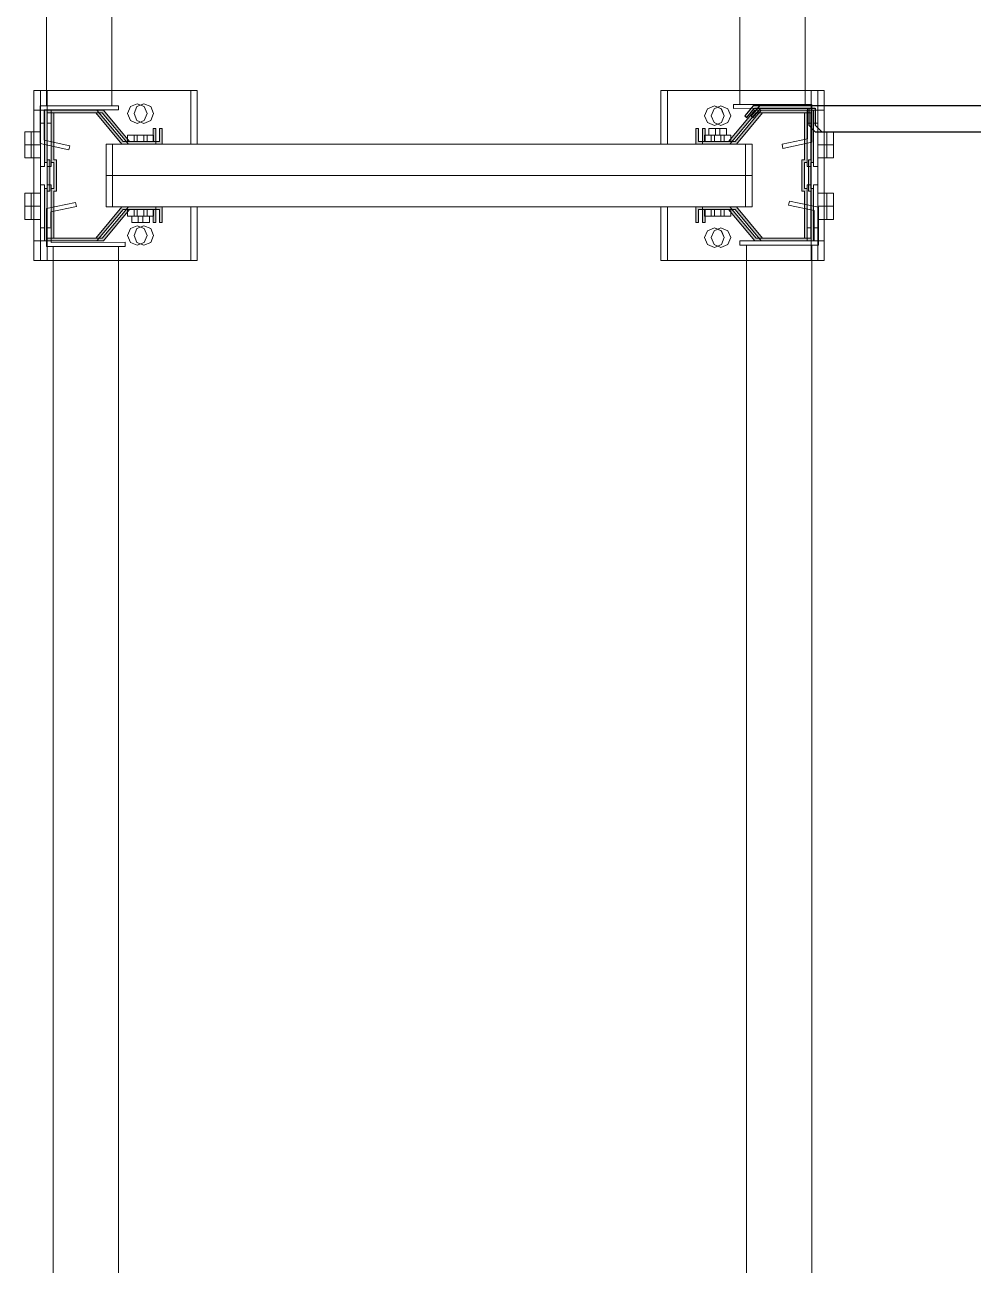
# Model space of a CAD drawing. Header units: metres. Extents: x 0 to 8715937, y -236336 to 216.
# Drawn here: x 131.287 to 132.013, y 84.363 to 85.312 of the extents above; entities that cross this region are included whole.
import ezdxf

# ---------------------------------------------------------------- set-up
doc = ezdxf.new("R2010")
doc.units = ezdxf.units.M
doc.header["$MEASUREMENT"] = 0
for name, color, linetype in [('0-BLOCK-EQUIPAMIENTO', 7, 'Continuous'), ('AAA BAST', 5, 'Continuous'), ('AAA CONECT', 3, 'Continuous'), ('AAA LARG', 1, 'Continuous'), ('MURO 20 - vista', 5, 'Continuous')]:
    doc.layers.add(name, color=color, linetype=linetype)

# ---------------------------------------------------------------- blocks, each defined once
blk = doc.blocks.new('bastidor 0.60')
at = {"layer": 'MURO 20 - vista', "lineweight": 5}
h = blk.add_hatch(color=256, dxfattribs=at)
h.dxf.hatch_style = 1
h.paths.add_polyline_path([(-0.5068, 0.089), (-0.5068, 0.101), (-0.5088, 0.101), (-0.5088, 0.091), (-0.5318, 0.091), (-0.5518, 0.115), (-0.5918, 0.115), (-0.5918, 0.075), (-0.5898, 0.075), (-0.5898, 0.055), (-0.5918, 0.055), (-0.5918, 0.015), (-0.5518, 0.015), (-0.5318, 0.039), (-0.5284, 0.039), (-0.5284, 0.03901), (-0.5209, 0.03901), (-0.5134, 0.03901), (-0.5088, 0.039), (-0.5088, 0.029), (-0.5068, 0.029), (-0.5068, 0.041), (-0.53274, 0.041), (-0.55274, 0.017), (-0.5898, 0.017), (-0.5898, 0.053), (-0.5878, 0.053), (-0.5878, 0.077), (-0.5898, 0.077), (-0.5898, 0.113), (-0.55274, 0.113), (-0.53274, 0.089)])
h = blk.add_hatch(color=256, dxfattribs=at)
h.dxf.hatch_style = 1
h.paths.add_polyline_path([(-0.0932, 0.041), (-0.0932, 0.029), (-0.0912, 0.029), (-0.0912, 0.039), (-0.0682, 0.039), (-0.0482, 0.015), (-0.0082, 0.015), (-0.0082, 0.055), (-0.0102, 0.055), (-0.0102, 0.075), (-0.0082, 0.075), (-0.0082, 0.115), (-0.0482, 0.115), (-0.0682, 0.091), (-0.0716, 0.091), (-0.0716, 0.09099), (-0.0791, 0.09099), (-0.0866, 0.09099), (-0.0912, 0.091), (-0.0912, 0.101), (-0.0932, 0.101), (-0.0932, 0.089), (-0.06726, 0.089), (-0.04726, 0.113), (-0.0102, 0.113), (-0.0102, 0.077), (-0.0122, 0.077), (-0.0122, 0.053), (-0.0102, 0.053), (-0.0102, 0.017), (-0.04726, 0.017), (-0.06726, 0.041)])
at = {"layer": 'AAA BAST', "lineweight": 5}
for p, q in [((-0.48, 0.13), (-0.6, 0.13)), ((-0.6, 0.13), (-0.6, 0)), ((-0.595, 0.115), (-0.595, 0.13)), ((-0.48, 0.089), (-0.48, 0.13)), ((0, 0.13), (-0.12, 0.13)), ((-0.12, 0.13), (-0.12, 0.089)), ((-0.005, 0.13), (-0.005, 0.115)), ((0, 0), (0, 0.13)), ((-0.6, 0.115), (-0.595, 0.115)), ((-0.595, 0.105), (-0.595, 0.115)), ((-0.5518, 0.115), (-0.5918, 0.115)), ((-0.5918, 0.115), (-0.5918, 0.075)), ((-0.5318, 0.091), (-0.5518, 0.115)), ((-0.5262, 0.11778), (-0.5284, 0.11248)), ((-0.5209, 0.11998), (-0.5262, 0.11778)), ((-0.51559, 0.11778), (-0.5209, 0.11998)), ((-0.5134, 0.11248), (-0.51559, 0.11778)), ((-0.0844, 0.11613), (-0.0866, 0.11083)), ((-0.0791, 0.11833), (-0.0844, 0.11613)), ((-0.07381, 0.11614), (-0.0791, 0.11833)), ((-0.0716, 0.11083), (-0.07381, 0.11614)), ((-0.0482, 0.115), (-0.0682, 0.091)), ((-0.0082, 0.115), (-0.0482, 0.115)), ((-0.0082, 0.075), (-0.0082, 0.115)), ((0, 0.115), (-0.005, 0.115)), ((-0.005, 0.115), (-0.005, 0.105)), ((-0.595, 0.072), (-0.595, 0.105)), ((-0.5918, 0.105), (-0.595, 0.105)), ((-0.5898, 0.077), (-0.5898, 0.113)), ((-0.5898, 0.113), (-0.55274, 0.113)), ((-0.55274, 0.113), (-0.53274, 0.089)), ((-0.5284, 0.11248), (-0.52619, 0.10717)), ((-0.52619, 0.10717), (-0.5209, 0.10498)), ((-0.5209, 0.10498), (-0.5156, 0.10717)), ((-0.5156, 0.10717), (-0.5134, 0.11248)), ((-0.0866, 0.11083), (-0.08441, 0.10553)), ((-0.08441, 0.10553), (-0.0791, 0.10333)), ((-0.0791, 0.10333), (-0.0738, 0.10552)), ((-0.0738, 0.10552), (-0.0716, 0.11083)), ((-0.06726, 0.089), (-0.04726, 0.113)), ((-0.04726, 0.113), (-0.0102, 0.113)), ((-0.0102, 0.113), (-0.0102, 0.077)), ((-0.0082, 0.105), (-0.005, 0.105)), ((-0.005, 0.105), (-0.005, 0.072)), ((-0.6, 0.0985), (-0.607, 0.0985)), ((-0.607, 0.0985), (-0.607, 0.0785)), ((-0.6, 0.0885), (-0.6, 0.0985)), ((-0.6, 0.0785), (-0.6, 0.0985)), ((-0.5284, 0.091), (-0.5284, 0.096)), ((-0.5284, 0.096), (-0.5134, 0.096)), ((-0.5284, 0.091), (-0.5284, 0.096)), ((-0.5284, 0.096), (-0.5209, 0.096)), ((-0.5209, 0.096), (-0.5209, 0.091)), ((-0.5134, 0.096), (-0.5134, 0.091)), ((-0.5068, 0.101), (-0.5088, 0.101)), ((-0.5088, 0.101), (-0.5088, 0.091)), ((-0.5068, 0.089), (-0.5068, 0.101)), ((-0.0912, 0.101), (-0.0932, 0.101)), ((-0.0932, 0.101), (-0.0932, 0.089)), ((-0.0912, 0.091), (-0.0912, 0.101)), ((-0.0866, 0.09099), (-0.0866, 0.09599)), ((-0.0866, 0.09599), (-0.0716, 0.09599)), ((-0.08335, 0.09599), (-0.08335, 0.10099)), ((-0.08335, 0.10099), (-0.07485, 0.10099)), ((-0.0791, 0.09599), (-0.08335, 0.09599)), ((-0.0791, 0.09099), (-0.0791, 0.09599)), ((-0.07485, 0.09599), (-0.0791, 0.09599)), ((-0.07485, 0.10099), (-0.07485, 0.09599)), ((-0.0716, 0.09599), (-0.0716, 0.09099)), ((0.007, 0.0985), (0, 0.0985)), ((0, 0.0985), (0, 0.0885)), ((0.007, 0.0785), (0.007, 0.0985)), ((-0.607, 0.0885), (-0.6, 0.0885)), ((-0.54477, 0.041), (-0.54477, 0.089)), ((-0.54477, 0.089), (-0.48, 0.089)), ((-0.53274, 0.089), (-0.5068, 0.089)), ((-0.5088, 0.091), (-0.5318, 0.091)), ((-0.5134, 0.091), (-0.5284, 0.091)), ((-0.48, 0.089), (-0.12, 0.089)), ((-0.12, 0.089), (-0.05523, 0.089)), ((-0.0932, 0.089), (-0.06726, 0.089)), ((-0.0682, 0.091), (-0.0912, 0.091)), ((-0.0716, 0.09099), (-0.0866, 0.09099)), ((-0.0716, 0.09099), (-0.0791, 0.09099)), ((-0.05523, 0.089), (-0.05523, 0.041)), ((0.007, 0.0885), (0, 0.0885)), ((0, 0.0885), (0, 0.0785)), ((-0.607, 0.0785), (-0.6, 0.0785)), ((-0.5878, 0.077), (-0.5898, 0.077)), ((-0.5878, 0.053), (-0.5878, 0.077)), ((-0.0102, 0.077), (-0.0122, 0.077)), ((-0.0122, 0.077), (-0.0122, 0.053)), ((0, 0.0785), (0.007, 0.0785)), ((-0.595, 0.058), (-0.595, 0.072)), ((-0.5918, 0.072), (-0.595, 0.072)), ((-0.5918, 0.075), (-0.5898, 0.075)), ((-0.5918, 0.075), (-0.5918, 0.072)), ((-0.5898, 0.075), (-0.5898, 0.055)), ((-0.0102, 0.055), (-0.0102, 0.075)), ((-0.0102, 0.075), (-0.0082, 0.075)), ((-0.0082, 0.075), (-0.0082, 0.072)), ((-0.0082, 0.072), (-0.005, 0.072)), ((-0.005, 0.072), (-0.005, 0.058)), ((-0.595, 0.025), (-0.595, 0.058)), ((-0.5918, 0.058), (-0.595, 0.058)), ((-0.5918, 0.055), (-0.5918, 0.058)), ((-0.05523, 0.065), (-0.54477, 0.065)), ((-0.0082, 0.055), (-0.0082, 0.058)), ((-0.0082, 0.058), (-0.005, 0.058)), ((-0.005, 0.058), (-0.005, 0.025)), ((-0.6, 0.0515), (-0.607, 0.0515)), ((-0.607, 0.0515), (-0.607, 0.0315)), ((-0.6, 0.0415), (-0.6, 0.0515)), ((-0.5898, 0.055), (-0.5918, 0.055)), ((-0.5918, 0.055), (-0.5918, 0.015)), ((-0.5898, 0.017), (-0.5898, 0.053)), ((-0.5898, 0.053), (-0.5878, 0.053)), ((-0.0122, 0.053), (-0.0102, 0.053)), ((-0.0082, 0.055), (-0.0102, 0.055)), ((-0.0102, 0.053), (-0.0102, 0.017)), ((-0.0082, 0.015), (-0.0082, 0.055)), ((0.007, 0.0515), (0, 0.0515)), ((0, 0.0515), (0, 0.0315)), ((0.007, 0.0315), (0.007, 0.0515)), ((-0.607, 0.0415), (-0.6, 0.0415)), ((-0.6, 0.0315), (-0.6, 0.0415)), ((-0.53274, 0.041), (-0.55274, 0.017)), ((-0.5518, 0.015), (-0.5318, 0.039)), ((-0.48, 0.041), (-0.54477, 0.041)), ((-0.5068, 0.041), (-0.53274, 0.041)), ((-0.5318, 0.039), (-0.5088, 0.039)), ((-0.5284, 0.03901), (-0.5134, 0.03901)), ((-0.5284, 0.03401), (-0.5284, 0.03901)), ((-0.5284, 0.03901), (-0.5209, 0.03901)), ((-0.5209, 0.03901), (-0.5209, 0.03401)), ((-0.5134, 0.03901), (-0.5134, 0.03401)), ((-0.5088, 0.039), (-0.5088, 0.029)), ((-0.5068, 0.029), (-0.5068, 0.041)), ((-0.48, 0), (-0.48, 0.041)), ((-0.48, 0.041), (-0.12, 0.041)), ((-0.12, 0.041), (-0.12, 0)), ((-0.05523, 0.041), (-0.12, 0.041)), ((-0.06726, 0.041), (-0.0932, 0.041)), ((-0.0932, 0.041), (-0.0932, 0.029)), ((-0.0912, 0.039), (-0.0682, 0.039)), ((-0.0912, 0.029), (-0.0912, 0.039)), ((-0.0866, 0.034), (-0.0866, 0.039)), ((-0.0866, 0.039), (-0.0716, 0.039)), ((-0.0791, 0.034), (-0.0791, 0.039)), ((-0.0716, 0.039), (-0.0716, 0.034)), ((-0.0716, 0.039), (-0.0716, 0.034)), ((-0.0682, 0.039), (-0.0482, 0.015)), ((-0.04726, 0.017), (-0.06726, 0.041)), ((0.007, 0.0415), (0, 0.0415)), ((0, 0.0415), (0, 0.0315)), ((-0.607, 0.0315), (-0.6, 0.0315)), ((-0.5134, 0.03401), (-0.5284, 0.03401)), ((-0.52515, 0.02901), (-0.52515, 0.03401)), ((-0.52515, 0.03401), (-0.5209, 0.03401)), ((-0.51665, 0.02901), (-0.52515, 0.02901)), ((-0.5209, 0.03401), (-0.51665, 0.03401)), ((-0.51665, 0.03401), (-0.51665, 0.02901)), ((-0.5088, 0.029), (-0.5068, 0.029)), ((-0.0932, 0.029), (-0.0912, 0.029)), ((-0.0716, 0.034), (-0.0866, 0.034)), ((-0.0716, 0.034), (-0.0791, 0.034)), ((0, 0.0315), (0.007, 0.0315)), ((-0.595, 0.015), (-0.595, 0.025)), ((-0.5918, 0.025), (-0.595, 0.025)), ((-0.5262, 0.02448), (-0.5284, 0.01917)), ((-0.5284, 0.01917), (-0.52619, 0.01386)), ((-0.5209, 0.02667), (-0.5262, 0.02448)), ((-0.51559, 0.02447), (-0.5209, 0.02667)), ((-0.5156, 0.01387), (-0.5134, 0.01917)), ((-0.5134, 0.01917), (-0.51559, 0.02447)), ((-0.0844, 0.02283), (-0.0866, 0.01752)), ((-0.0791, 0.02502), (-0.0844, 0.02283)), ((-0.07381, 0.02283), (-0.0791, 0.02502)), ((-0.0716, 0.01752), (-0.07381, 0.02283)), ((-0.0082, 0.025), (-0.005, 0.025)), ((-0.005, 0.025), (-0.005, 0.015)), ((-0.6, 0.015), (-0.595, 0.015)), ((-0.595, 0), (-0.595, 0.015)), ((-0.5918, 0.015), (-0.5518, 0.015)), ((-0.55274, 0.017), (-0.5898, 0.017)), ((-0.52619, 0.01386), (-0.5209, 0.01167)), ((-0.5209, 0.01167), (-0.5156, 0.01387)), ((-0.0866, 0.01752), (-0.08441, 0.01222)), ((-0.08441, 0.01222), (-0.0791, 0.01002)), ((-0.0791, 0.01002), (-0.0738, 0.01222)), ((-0.0738, 0.01222), (-0.0716, 0.01752)), ((-0.0482, 0.015), (-0.0082, 0.015)), ((-0.0102, 0.017), (-0.04726, 0.017)), ((0, 0.015), (-0.005, 0.015)), ((-0.005, 0.015), (-0.005, 0)), ((-0.6, 0), (-0.48, 0)), ((-0.12, 0), (0, 0))]:
    blk.add_line(p, q, dxfattribs=at)
blk = doc.blocks.new('conector de 0.25')
at = {"layer": 'AAA CONECT'}
for p, q in [((-0.2834, 0.018), (-0.2884, 0.013)), ((-0.2884, 0.013), (-0.2884, 0)), ((-0.0466, 0.018), (-0.2834, 0.018)), ((-0.0416, 0.013), (-0.0466, 0.018)), ((-0.0416, 0), (-0.0416, 0.013)), ((-0.3358, 0.00696), (-0.33734, 0.00568)), ((-0.33734, 0.00568), (-0.33094, -0.002)), ((-0.33, 0), (-0.3358, 0.00696)), ((-0.2884, 0), (-0.33, 0)), ((0, 0), (-0.0416, 0)), ((0.0058, 0.00696), (0, 0)), ((0.00094, -0.002), (0.00734, 0.00568)), ((0.00734, 0.00568), (0.0058, 0.00696)), ((-0.33094, -0.002), (0.00094, -0.002))]:
    blk.add_line(p, q, dxfattribs=at)
blk = doc.blocks.new('larguero 2.3')
at = {"layer": 'AAA LARG', "lineweight": 5}
for p, q in [((-0.01956, 0.02736), (-0.0189, 0.03049)), ((-0.0189, 0.03049), (0.0032, 0.02579)), ((0, 0.0232), (-0.01956, 0.02736)), ((0, 0), (0, 0.0232)), ((0.0032, 0.02579), (0.0032, -0.0032)), ((-0.0568, -0.0032), (-0.0568, 0)), ((-0.0568, 0), (0, 0)), ((-0.0518, -0.0032), (-0.0568, -0.0032)), ((-0.0018, -0.0032), (-0.0518, -0.0032)), ((-0.0518, -0.0032), (-0.0518, -2.2932)), ((-0.0018, -2.2932), (-0.0018, -0.0032)), ((0.0032, -0.0032), (-0.0018, -0.0032)), ((-0.0518, -2.2932), (-0.0568, -2.2932)), ((-0.0568, -2.2932), (-0.0568, -2.2964)), ((-0.0568, -2.2964), (-0.0002, -2.2962)), ((0.0032, -2.2932), (-0.0518, -2.2932)), ((-0.0002, -2.2962), (0, -2.3196)), ((0.0032, -2.32219), (0.0032, -2.2932)), ((0, -2.3196), (-0.01956, -2.32376)), ((-0.01956, -2.32376), (-0.0189, -2.32689)), ((-0.0189, -2.32689), (0.0032, -2.32219))]:
    blk.add_line(p, q, dxfattribs=at)
blk = doc.blocks.new('DPM-EQUIPAMIENTO')
at = {"layer": 'AAA BAST', "rotation": 180}
for p in [(43.57412, 85.26157), (43.57912, 85.26157)]:
    blk.add_blockref('bastidor 0.60', p, dxfattribs=at)
at = {"layer": 'AAA CONECT', "rotation": 180}
for name, p in [('larguero 2.3', (43.58205, 85.24683)), ('conector de 0.25', (44.12559, 85.24807)), ('conector de 0.25', (44.13059, 85.24807)), ('larguero 2.3', (43.58705, 82.84913))]:
    blk.add_blockref(name, p, dxfattribs=at)
at = {"layer": 'AAA CONECT'}
for p in [(44.16637, 87.54427), (44.17137, 85.14657)]:
    blk.add_blockref('larguero 2.3', p, dxfattribs=at)

msp = doc.modelspace()

# ---------------------------------------------------------------- hatches: boundary and pattern name
at = {"layer": 'MURO 20 - vista', "lineweight": 5}
h = msp.add_hatch(color=256, dxfattribs=at)
h.dxf.hatch_style = 1
h.paths.add_polyline_path([(131.38732, 85.22057), (131.38732, 85.23257), (131.38532, 85.23257), (131.38532, 85.22257), (131.36232, 85.22257), (131.34232, 85.24657), (131.30232, 85.24657), (131.30232, 85.20657), (131.30432, 85.20657), (131.30432, 85.18657), (131.30232, 85.18657), (131.30232, 85.14657), (131.34232, 85.14657), (131.36232, 85.17057), (131.36572, 85.17057), (131.36572, 85.17058), (131.37322, 85.17058), (131.38072, 85.17058), (131.38532, 85.17057), (131.38532, 85.16057), (131.38732, 85.16057), (131.38732, 85.17257), (131.36138, 85.17257), (131.34138, 85.14857), (131.30432, 85.14857), (131.30432, 85.18457), (131.30632, 85.18457), (131.30632, 85.20857), (131.30432, 85.20857), (131.30432, 85.24457), (131.34138, 85.24457), (131.36138, 85.22057)])
h = msp.add_hatch(color=256, dxfattribs=at)
h.dxf.hatch_style = 1
h.paths.add_polyline_path([(131.39232, 85.22057), (131.39232, 85.23257), (131.39032, 85.23257), (131.39032, 85.22257), (131.36732, 85.22257), (131.34732, 85.24657), (131.30732, 85.24657), (131.30732, 85.20657), (131.30932, 85.20657), (131.30932, 85.18657), (131.30732, 85.18657), (131.30732, 85.14657), (131.34732, 85.14657), (131.36732, 85.17057), (131.37072, 85.17057), (131.37072, 85.17058), (131.37822, 85.17058), (131.38572, 85.17058), (131.39032, 85.17057), (131.39032, 85.16057), (131.39232, 85.16057), (131.39232, 85.17257), (131.36638, 85.17257), (131.34638, 85.14857), (131.30932, 85.14857), (131.30932, 85.18457), (131.31132, 85.18457), (131.31132, 85.20857), (131.30932, 85.20857), (131.30932, 85.24457), (131.34638, 85.24457), (131.36638, 85.22057)])
h = msp.add_hatch(color=256, dxfattribs=at)
h.dxf.hatch_style = 1
h.paths.add_polyline_path([(131.80092, 85.17257), (131.80092, 85.16057), (131.80292, 85.16057), (131.80292, 85.17057), (131.82592, 85.17057), (131.84592, 85.14657), (131.88592, 85.14657), (131.88592, 85.18657), (131.88392, 85.18657), (131.88392, 85.20657), (131.88592, 85.20657), (131.88592, 85.24657), (131.84592, 85.24657), (131.82592, 85.22257), (131.82252, 85.22257), (131.82252, 85.22256), (131.81502, 85.22256), (131.80752, 85.22256), (131.80292, 85.22257), (131.80292, 85.23257), (131.80092, 85.23257), (131.80092, 85.22057), (131.82686, 85.22057), (131.84686, 85.24457), (131.88392, 85.24457), (131.88392, 85.20857), (131.88192, 85.20857), (131.88192, 85.18457), (131.88392, 85.18457), (131.88392, 85.14857), (131.84686, 85.14857), (131.82686, 85.17257)])
h = msp.add_hatch(color=256, dxfattribs=at)
h.dxf.hatch_style = 1
h.paths.add_polyline_path([(131.80592, 85.17257), (131.80592, 85.16057), (131.80792, 85.16057), (131.80792, 85.17057), (131.83092, 85.17057), (131.85092, 85.14657), (131.89092, 85.14657), (131.89092, 85.18657), (131.88892, 85.18657), (131.88892, 85.20657), (131.89092, 85.20657), (131.89092, 85.24657), (131.85092, 85.24657), (131.83092, 85.22257), (131.82752, 85.22257), (131.82752, 85.22256), (131.82002, 85.22256), (131.81252, 85.22256), (131.80792, 85.22257), (131.80792, 85.23257), (131.80592, 85.23257), (131.80592, 85.22057), (131.83186, 85.22057), (131.85186, 85.24457), (131.88892, 85.24457), (131.88892, 85.20857), (131.88692, 85.20857), (131.88692, 85.18457), (131.88892, 85.18457), (131.88892, 85.14857), (131.85186, 85.14857), (131.83186, 85.17257)])

# ---------------------------------------------------------------- linework, layer by layer
at = {"layer": 'AAA BAST', "lineweight": 5}
for p, q in [((131.41412, 85.26157), (131.29412, 85.26157)), ((131.29412, 85.26157), (131.29412, 85.13157)), ((131.29912, 85.24657), (131.29912, 85.26157)), ((131.41912, 85.26157), (131.29912, 85.26157)), ((131.29912, 85.26157), (131.29912, 85.13157)), ((131.30412, 85.24657), (131.30412, 85.26157)), ((131.41412, 85.22057), (131.41412, 85.26157)), ((131.41912, 85.22057), (131.41912, 85.26157)), ((131.89412, 85.26157), (131.77412, 85.26157)), ((131.77412, 85.26157), (131.77412, 85.22057)), ((131.89912, 85.26157), (131.77912, 85.26157)), ((131.77912, 85.26157), (131.77912, 85.22057)), ((131.88912, 85.26157), (131.88912, 85.24657)), ((131.89412, 85.13157), (131.89412, 85.26157)), ((131.89412, 85.26157), (131.89412, 85.24657)), ((131.89912, 85.13157), (131.89912, 85.26157)), ((131.37322, 85.25155), (131.36792, 85.24936)), ((131.37822, 85.25155), (131.37292, 85.24936)), ((131.37853, 85.24935), (131.37322, 85.25155)), ((131.38353, 85.24935), (131.37822, 85.25155)), ((131.81502, 85.2499), (131.80972, 85.24771)), ((131.82002, 85.2499), (131.81472, 85.24771)), ((131.82032, 85.24771), (131.81502, 85.2499)), ((131.82532, 85.24771), (131.82002, 85.2499)), ((131.29412, 85.24657), (131.29912, 85.24657)), ((131.29912, 85.23657), (131.29912, 85.24657)), ((131.29912, 85.24657), (131.30412, 85.24657)), ((131.34232, 85.24657), (131.30232, 85.24657)), ((131.30232, 85.24657), (131.30232, 85.20657)), ((131.30412, 85.23657), (131.30412, 85.24657)), ((131.30432, 85.20857), (131.30432, 85.24457)), ((131.30432, 85.24457), (131.34138, 85.24457)), ((131.34732, 85.24657), (131.30732, 85.24657)), ((131.30732, 85.24657), (131.30732, 85.20657)), ((131.30932, 85.20857), (131.30932, 85.24457)), ((131.30932, 85.24457), (131.34638, 85.24457)), ((131.34138, 85.24457), (131.36138, 85.22057)), ((131.36232, 85.22257), (131.34232, 85.24657)), ((131.34638, 85.24457), (131.36638, 85.22057)), ((131.36732, 85.22257), (131.34732, 85.24657)), ((131.36792, 85.24936), (131.36572, 85.24405)), ((131.36572, 85.24405), (131.36793, 85.23874)), ((131.37292, 85.24936), (131.37072, 85.24405)), ((131.37072, 85.24405), (131.37293, 85.23874)), ((131.37852, 85.23874), (131.38072, 85.24405)), ((131.38072, 85.24405), (131.37853, 85.24935)), ((131.38352, 85.23874), (131.38572, 85.24405)), ((131.38572, 85.24405), (131.38353, 85.24935)), ((131.80972, 85.24771), (131.80752, 85.2424)), ((131.80752, 85.2424), (131.80971, 85.2371)), ((131.81472, 85.24771), (131.81252, 85.2424)), ((131.81252, 85.2424), (131.81471, 85.2371)), ((131.82252, 85.2424), (131.82032, 85.24771)), ((131.82032, 85.23709), (131.82252, 85.2424)), ((131.82752, 85.2424), (131.82532, 85.24771)), ((131.82532, 85.23709), (131.82752, 85.2424)), ((131.84592, 85.24657), (131.82592, 85.22257)), ((131.82686, 85.22057), (131.84686, 85.24457)), ((131.85092, 85.24657), (131.83092, 85.22257)), ((131.83186, 85.22057), (131.85186, 85.24457)), ((131.88592, 85.24657), (131.84592, 85.24657)), ((131.84686, 85.24457), (131.88392, 85.24457)), ((131.89092, 85.24657), (131.85092, 85.24657)), ((131.85186, 85.24457), (131.88892, 85.24457)), ((131.88392, 85.24457), (131.88392, 85.20857)), ((131.88592, 85.20657), (131.88592, 85.24657)), ((131.88892, 85.24457), (131.88892, 85.20857)), ((131.89412, 85.24657), (131.88912, 85.24657)), ((131.88912, 85.24657), (131.88912, 85.23657)), ((131.89092, 85.20657), (131.89092, 85.24657)), ((131.89912, 85.24657), (131.89412, 85.24657)), ((131.89412, 85.24657), (131.89412, 85.23657)), ((131.29912, 85.20357), (131.29912, 85.23657)), ((131.30232, 85.23657), (131.29912, 85.23657)), ((131.30412, 85.20357), (131.30412, 85.23657)), ((131.30732, 85.23657), (131.30412, 85.23657)), ((131.36793, 85.23874), (131.37322, 85.23655)), ((131.37293, 85.23874), (131.37822, 85.23655)), ((131.37322, 85.23655), (131.37852, 85.23874)), ((131.37822, 85.23655), (131.38352, 85.23874)), ((131.38732, 85.23257), (131.38532, 85.23257)), ((131.38532, 85.23257), (131.38532, 85.22257)), ((131.38732, 85.22057), (131.38732, 85.23257)), ((131.39232, 85.23257), (131.39032, 85.23257)), ((131.39032, 85.23257), (131.39032, 85.22257)), ((131.39232, 85.22057), (131.39232, 85.23257)), ((131.80292, 85.23257), (131.80092, 85.23257)), ((131.80092, 85.23257), (131.80092, 85.22057)), ((131.80292, 85.22257), (131.80292, 85.23257)), ((131.80792, 85.23257), (131.80592, 85.23257)), ((131.80592, 85.23257), (131.80592, 85.22057)), ((131.80792, 85.22257), (131.80792, 85.23257)), ((131.80971, 85.2371), (131.81502, 85.2349)), ((131.81077, 85.22756), (131.81077, 85.23256)), ((131.81077, 85.23256), (131.81927, 85.23256)), ((131.81471, 85.2371), (131.82002, 85.2349)), ((131.81502, 85.2349), (131.82032, 85.23709)), ((131.81577, 85.22756), (131.81577, 85.23256)), ((131.81577, 85.23256), (131.82427, 85.23256)), ((131.81927, 85.23256), (131.81927, 85.22756)), ((131.82002, 85.2349), (131.82532, 85.23709)), ((131.82427, 85.23256), (131.82427, 85.22756)), ((131.88592, 85.23657), (131.88912, 85.23657)), ((131.88912, 85.23657), (131.88912, 85.20357)), ((131.89092, 85.23657), (131.89412, 85.23657)), ((131.89412, 85.23657), (131.89412, 85.20357)), ((131.29412, 85.23007), (131.28712, 85.23007)), ((131.28712, 85.23007), (131.28712, 85.21007)), ((131.29912, 85.23007), (131.29212, 85.23007)), ((131.29212, 85.23007), (131.29212, 85.21007)), ((131.29412, 85.22007), (131.29412, 85.23007)), ((131.29412, 85.21007), (131.29412, 85.23007)), ((131.29912, 85.22007), (131.29912, 85.23007)), ((131.29912, 85.21007), (131.29912, 85.23007)), ((131.38532, 85.22257), (131.36232, 85.22257)), ((131.36572, 85.22257), (131.36572, 85.22757)), ((131.36572, 85.22757), (131.38072, 85.22757)), ((131.36572, 85.22257), (131.36572, 85.22757)), ((131.36572, 85.22757), (131.37322, 85.22757)), ((131.38072, 85.22257), (131.36572, 85.22257)), ((131.39032, 85.22257), (131.36732, 85.22257)), ((131.37072, 85.22257), (131.37072, 85.22757)), ((131.37072, 85.22757), (131.38572, 85.22757)), ((131.37072, 85.22257), (131.37072, 85.22757)), ((131.37072, 85.22757), (131.37822, 85.22757)), ((131.38572, 85.22257), (131.37072, 85.22257)), ((131.37322, 85.22757), (131.37322, 85.22257)), ((131.37822, 85.22757), (131.37822, 85.22257)), ((131.38072, 85.22757), (131.38072, 85.22257)), ((131.38572, 85.22757), (131.38572, 85.22257)), ((131.82592, 85.22257), (131.80292, 85.22257)), ((131.80752, 85.22256), (131.80752, 85.22756)), ((131.80752, 85.22756), (131.82252, 85.22756)), ((131.82252, 85.22256), (131.80752, 85.22256)), ((131.83092, 85.22257), (131.80792, 85.22257)), ((131.81502, 85.22756), (131.81077, 85.22756)), ((131.81252, 85.22256), (131.81252, 85.22756)), ((131.81252, 85.22756), (131.82752, 85.22756)), ((131.82752, 85.22256), (131.81252, 85.22256)), ((131.81502, 85.22256), (131.81502, 85.22756)), ((131.81927, 85.22756), (131.81502, 85.22756)), ((131.82252, 85.22256), (131.81502, 85.22256)), ((131.82002, 85.22756), (131.81577, 85.22756)), ((131.82002, 85.22256), (131.82002, 85.22756)), ((131.82427, 85.22756), (131.82002, 85.22756)), ((131.82752, 85.22256), (131.82002, 85.22256)), ((131.82252, 85.22756), (131.82252, 85.22256)), ((131.82752, 85.22756), (131.82752, 85.22256)), ((131.90112, 85.23007), (131.89412, 85.23007)), ((131.89412, 85.23007), (131.89412, 85.22007)), ((131.90612, 85.23007), (131.89912, 85.23007)), ((131.89912, 85.23007), (131.89912, 85.22007)), ((131.90112, 85.21007), (131.90112, 85.23007)), ((131.90612, 85.21007), (131.90612, 85.23007)), ((131.28712, 85.22007), (131.29412, 85.22007)), ((131.29212, 85.22007), (131.29912, 85.22007)), ((131.34935, 85.17257), (131.34935, 85.22057)), ((131.34935, 85.22057), (131.41412, 85.22057)), ((131.35435, 85.17257), (131.35435, 85.22057)), ((131.35435, 85.22057), (131.41912, 85.22057)), ((131.36138, 85.22057), (131.38732, 85.22057)), ((131.36638, 85.22057), (131.39232, 85.22057)), ((131.77412, 85.22057), (131.41412, 85.22057)), ((131.77912, 85.22057), (131.41912, 85.22057)), ((131.77412, 85.22057), (131.83889, 85.22057)), ((131.77912, 85.22057), (131.84389, 85.22057)), ((131.80092, 85.22057), (131.82686, 85.22057)), ((131.80592, 85.22057), (131.83186, 85.22057)), ((131.83889, 85.22057), (131.83889, 85.17257)), ((131.84389, 85.22057), (131.84389, 85.17257)), ((131.90112, 85.22007), (131.89412, 85.22007)), ((131.89412, 85.22007), (131.89412, 85.21007)), ((131.90612, 85.22007), (131.89912, 85.22007)), ((131.89912, 85.22007), (131.89912, 85.21007)), ((131.28712, 85.21007), (131.29412, 85.21007)), ((131.29212, 85.21007), (131.29912, 85.21007)), ((131.29912, 85.18957), (131.29912, 85.20357)), ((131.30232, 85.20357), (131.29912, 85.20357)), ((131.30232, 85.20657), (131.30432, 85.20657)), ((131.30232, 85.20657), (131.30232, 85.20357)), ((131.30412, 85.18957), (131.30412, 85.20357)), ((131.30732, 85.20357), (131.30412, 85.20357)), ((131.30632, 85.20857), (131.30432, 85.20857)), ((131.30432, 85.20657), (131.30432, 85.18657)), ((131.30632, 85.18457), (131.30632, 85.20857)), ((131.30732, 85.20657), (131.30932, 85.20657)), ((131.30732, 85.20657), (131.30732, 85.20357)), ((131.31132, 85.20857), (131.30932, 85.20857)), ((131.30932, 85.20657), (131.30932, 85.18657)), ((131.31132, 85.18457), (131.31132, 85.20857)), ((131.88392, 85.20857), (131.88192, 85.20857)), ((131.88192, 85.20857), (131.88192, 85.18457)), ((131.88392, 85.18657), (131.88392, 85.20657)), ((131.88392, 85.20657), (131.88592, 85.20657)), ((131.88592, 85.20657), (131.88592, 85.20357)), ((131.88592, 85.20357), (131.88912, 85.20357)), ((131.88892, 85.20857), (131.88692, 85.20857)), ((131.88692, 85.20857), (131.88692, 85.18457)), ((131.88892, 85.18657), (131.88892, 85.20657)), ((131.88892, 85.20657), (131.89092, 85.20657)), ((131.88912, 85.20357), (131.88912, 85.18957)), ((131.89092, 85.20657), (131.89092, 85.20357)), ((131.89092, 85.20357), (131.89412, 85.20357)), ((131.89412, 85.21007), (131.90112, 85.21007)), ((131.89412, 85.20357), (131.89412, 85.18957)), ((131.89912, 85.21007), (131.90612, 85.21007)), ((131.34935, 85.19657), (131.83889, 85.19657)), ((131.35435, 85.19657), (131.84389, 85.19657)), ((131.29912, 85.15657), (131.29912, 85.18957)), ((131.30232, 85.18957), (131.29912, 85.18957)), ((131.30232, 85.18657), (131.30232, 85.18957)), ((131.30432, 85.18657), (131.30232, 85.18657)), ((131.30232, 85.18657), (131.30232, 85.14657)), ((131.30412, 85.15657), (131.30412, 85.18957)), ((131.30732, 85.18957), (131.30412, 85.18957)), ((131.30432, 85.14857), (131.30432, 85.18457)), ((131.30432, 85.18457), (131.30632, 85.18457)), ((131.30732, 85.18657), (131.30732, 85.18957)), ((131.30932, 85.18657), (131.30732, 85.18657)), ((131.30732, 85.18657), (131.30732, 85.14657)), ((131.30932, 85.14857), (131.30932, 85.18457)), ((131.30932, 85.18457), (131.31132, 85.18457)), ((131.88192, 85.18457), (131.88392, 85.18457)), ((131.88592, 85.18657), (131.88392, 85.18657)), ((131.88392, 85.18457), (131.88392, 85.14857)), ((131.88592, 85.18657), (131.88592, 85.18957)), ((131.88592, 85.18957), (131.88912, 85.18957)), ((131.88592, 85.14657), (131.88592, 85.18657)), ((131.88692, 85.18457), (131.88892, 85.18457)), ((131.89092, 85.18657), (131.88892, 85.18657)), ((131.88892, 85.18457), (131.88892, 85.14857)), ((131.88912, 85.18957), (131.88912, 85.15657)), ((131.89092, 85.18657), (131.89092, 85.18957)), ((131.89092, 85.18957), (131.89412, 85.18957)), ((131.89092, 85.14657), (131.89092, 85.18657)), ((131.89412, 85.18957), (131.89412, 85.15657)), ((131.29412, 85.18307), (131.28712, 85.18307)), ((131.28712, 85.18307), (131.28712, 85.16307)), ((131.29912, 85.18307), (131.29212, 85.18307)), ((131.29212, 85.18307), (131.29212, 85.16307)), ((131.29412, 85.17307), (131.29412, 85.18307)), ((131.29912, 85.17307), (131.29912, 85.18307)), ((131.90112, 85.18307), (131.89412, 85.18307)), ((131.89412, 85.18307), (131.89412, 85.16307)), ((131.90612, 85.18307), (131.89912, 85.18307)), ((131.89912, 85.18307), (131.89912, 85.16307)), ((131.90112, 85.16307), (131.90112, 85.18307)), ((131.90612, 85.16307), (131.90612, 85.18307)), ((131.28712, 85.17307), (131.29412, 85.17307)), ((131.29212, 85.17307), (131.29912, 85.17307)), ((131.29412, 85.16307), (131.29412, 85.17307)), ((131.29912, 85.16307), (131.29912, 85.17307)), ((131.36138, 85.17257), (131.34138, 85.14857)), ((131.34232, 85.14657), (131.36232, 85.17057)), ((131.36638, 85.17257), (131.34638, 85.14857)), ((131.34732, 85.14657), (131.36732, 85.17057)), ((131.41412, 85.17257), (131.34935, 85.17257)), ((131.41912, 85.17257), (131.35435, 85.17257)), ((131.38732, 85.17257), (131.36138, 85.17257)), ((131.36232, 85.17057), (131.38532, 85.17057)), ((131.36572, 85.17058), (131.38072, 85.17058)), ((131.36572, 85.16558), (131.36572, 85.17058)), ((131.36572, 85.17058), (131.37322, 85.17058)), ((131.38072, 85.16558), (131.36572, 85.16558)), ((131.39232, 85.17257), (131.36638, 85.17257)), ((131.36732, 85.17057), (131.39032, 85.17057)), ((131.36897, 85.16058), (131.36897, 85.16558)), ((131.36897, 85.16558), (131.37322, 85.16558)), ((131.37072, 85.17058), (131.38572, 85.17058)), ((131.37072, 85.16558), (131.37072, 85.17058)), ((131.37072, 85.17058), (131.37822, 85.17058)), ((131.38572, 85.16558), (131.37072, 85.16558)), ((131.37322, 85.17058), (131.37322, 85.16558)), ((131.37322, 85.16558), (131.37747, 85.16558)), ((131.37397, 85.16058), (131.37397, 85.16558)), ((131.37397, 85.16558), (131.37822, 85.16558)), ((131.37747, 85.16558), (131.37747, 85.16058)), ((131.37822, 85.17058), (131.37822, 85.16558)), ((131.37822, 85.16558), (131.38247, 85.16558)), ((131.38072, 85.17058), (131.38072, 85.16558)), ((131.38247, 85.16558), (131.38247, 85.16058)), ((131.38532, 85.17057), (131.38532, 85.16057)), ((131.38572, 85.17058), (131.38572, 85.16558)), ((131.38732, 85.16057), (131.38732, 85.17257)), ((131.39032, 85.17057), (131.39032, 85.16057)), ((131.39232, 85.16057), (131.39232, 85.17257)), ((131.41412, 85.13157), (131.41412, 85.17257)), ((131.77412, 85.17257), (131.41412, 85.17257)), ((131.41912, 85.13157), (131.41912, 85.17257)), ((131.77912, 85.17257), (131.41912, 85.17257)), ((131.77412, 85.17257), (131.77412, 85.13157)), ((131.83889, 85.17257), (131.77412, 85.17257)), ((131.77912, 85.17257), (131.77912, 85.13157)), ((131.84389, 85.17257), (131.77912, 85.17257)), ((131.82686, 85.17257), (131.80092, 85.17257)), ((131.80092, 85.17257), (131.80092, 85.16057)), ((131.80292, 85.17057), (131.82592, 85.17057)), ((131.80292, 85.16057), (131.80292, 85.17057)), ((131.83186, 85.17257), (131.80592, 85.17257)), ((131.80592, 85.17257), (131.80592, 85.16057)), ((131.80752, 85.16557), (131.80752, 85.17057)), ((131.80752, 85.17057), (131.82252, 85.17057)), ((131.82252, 85.16557), (131.80752, 85.16557)), ((131.80792, 85.17057), (131.83092, 85.17057)), ((131.80792, 85.16057), (131.80792, 85.17057)), ((131.81252, 85.16557), (131.81252, 85.17057)), ((131.81252, 85.17057), (131.82752, 85.17057)), ((131.82752, 85.16557), (131.81252, 85.16557)), ((131.81502, 85.16557), (131.81502, 85.17057)), ((131.82252, 85.16557), (131.81502, 85.16557)), ((131.82002, 85.16557), (131.82002, 85.17057)), ((131.82752, 85.16557), (131.82002, 85.16557)), ((131.82252, 85.17057), (131.82252, 85.16557)), ((131.82252, 85.17057), (131.82252, 85.16557)), ((131.82592, 85.17057), (131.84592, 85.14657)), ((131.84686, 85.14857), (131.82686, 85.17257)), ((131.82752, 85.17057), (131.82752, 85.16557)), ((131.82752, 85.17057), (131.82752, 85.16557)), ((131.83092, 85.17057), (131.85092, 85.14657)), ((131.85186, 85.14857), (131.83186, 85.17257)), ((131.90112, 85.17307), (131.89412, 85.17307)), ((131.89412, 85.17307), (131.89412, 85.16307)), ((131.90612, 85.17307), (131.89912, 85.17307)), ((131.89912, 85.17307), (131.89912, 85.16307)), ((131.28712, 85.16307), (131.29412, 85.16307)), ((131.29212, 85.16307), (131.29912, 85.16307)), ((131.29912, 85.14657), (131.29912, 85.15657)), ((131.30232, 85.15657), (131.29912, 85.15657)), ((131.30412, 85.14657), (131.30412, 85.15657)), ((131.30732, 85.15657), (131.30412, 85.15657)), ((131.36792, 85.15605), (131.36572, 85.15074)), ((131.37322, 85.15824), (131.36792, 85.15605)), ((131.37747, 85.16058), (131.36897, 85.16058)), ((131.37292, 85.15605), (131.37072, 85.15074)), ((131.37822, 85.15824), (131.37292, 85.15605)), ((131.37853, 85.15604), (131.37322, 85.15824)), ((131.38247, 85.16058), (131.37397, 85.16058)), ((131.38353, 85.15604), (131.37822, 85.15824)), ((131.38072, 85.15074), (131.37853, 85.15604)), ((131.38572, 85.15074), (131.38353, 85.15604)), ((131.38532, 85.16057), (131.38732, 85.16057)), ((131.39032, 85.16057), (131.39232, 85.16057)), ((131.80092, 85.16057), (131.80292, 85.16057)), ((131.80592, 85.16057), (131.80792, 85.16057)), ((131.81502, 85.15659), (131.80972, 85.1544)), ((131.82002, 85.15659), (131.81472, 85.1544)), ((131.82032, 85.1544), (131.81502, 85.15659)), ((131.82532, 85.1544), (131.82002, 85.15659)), ((131.88592, 85.15657), (131.88912, 85.15657)), ((131.88912, 85.15657), (131.88912, 85.14657)), ((131.89092, 85.15657), (131.89412, 85.15657)), ((131.89412, 85.16307), (131.90112, 85.16307)), ((131.89412, 85.15657), (131.89412, 85.14657)), ((131.89912, 85.16307), (131.90612, 85.16307)), ((131.29412, 85.14657), (131.29912, 85.14657)), ((131.29912, 85.13157), (131.29912, 85.14657)), ((131.29912, 85.14657), (131.30412, 85.14657)), ((131.30232, 85.14657), (131.34232, 85.14657)), ((131.30412, 85.13157), (131.30412, 85.14657)), ((131.34138, 85.14857), (131.30432, 85.14857)), ((131.30732, 85.14657), (131.34732, 85.14657)), ((131.34638, 85.14857), (131.30932, 85.14857)), ((131.36572, 85.15074), (131.36793, 85.14543)), ((131.36793, 85.14543), (131.37322, 85.14324)), ((131.37072, 85.15074), (131.37293, 85.14543)), ((131.37293, 85.14543), (131.37822, 85.14324)), ((131.37322, 85.14324), (131.37852, 85.14544)), ((131.37822, 85.14324), (131.38352, 85.14544)), ((131.37852, 85.14544), (131.38072, 85.15074)), ((131.38352, 85.14544), (131.38572, 85.15074)), ((131.80972, 85.1544), (131.80752, 85.14909)), ((131.80752, 85.14909), (131.80971, 85.1438)), ((131.81472, 85.1544), (131.81252, 85.14909)), ((131.81252, 85.14909), (131.81471, 85.1438)), ((131.82252, 85.14909), (131.82032, 85.1544)), ((131.82032, 85.14379), (131.82252, 85.14909)), ((131.82752, 85.14909), (131.82532, 85.1544)), ((131.82532, 85.14379), (131.82752, 85.14909)), ((131.84592, 85.14657), (131.88592, 85.14657)), ((131.88392, 85.14857), (131.84686, 85.14857)), ((131.85092, 85.14657), (131.89092, 85.14657)), ((131.88892, 85.14857), (131.85186, 85.14857)), ((131.89412, 85.14657), (131.88912, 85.14657)), ((131.88912, 85.14657), (131.88912, 85.13157)), ((131.89912, 85.14657), (131.89412, 85.14657)), ((131.89412, 85.14657), (131.89412, 85.13157)), ((131.80971, 85.1438), (131.81502, 85.14159)), ((131.81471, 85.1438), (131.82002, 85.14159)), ((131.81502, 85.14159), (131.82032, 85.14379)), ((131.82002, 85.14159), (131.82532, 85.14379)), ((131.29412, 85.13157), (131.41412, 85.13157)), ((131.29912, 85.13157), (131.41912, 85.13157)), ((131.77412, 85.13157), (131.89412, 85.13157)), ((131.77912, 85.13157), (131.89912, 85.13157))]:
    msp.add_line(p, q, dxfattribs=at)
at = {"layer": 'AAA CONECT'}
for p, q in [((131.84465, 85.25007), (131.83825, 85.24238)), ((131.84965, 85.25007), (131.84325, 85.24238)), ((132.17652, 85.25007), (131.84465, 85.25007)), ((132.18152, 85.25007), (131.84965, 85.25007)), ((131.83825, 85.24238), (131.83978, 85.2411)), ((131.83978, 85.2411), (131.84559, 85.24807)), ((131.84325, 85.24238), (131.84478, 85.2411)), ((131.84478, 85.2411), (131.85059, 85.24807)), ((131.84559, 85.24807), (131.88719, 85.24807)), ((131.85059, 85.24807), (131.89219, 85.24807)), ((131.88719, 85.24807), (131.88719, 85.23507)), ((131.89219, 85.24807), (131.89219, 85.23507)), ((131.88719, 85.23507), (131.89219, 85.23007)), ((131.89219, 85.23507), (131.89719, 85.23007)), ((131.89219, 85.23007), (132.12899, 85.23007)), ((131.89719, 85.23007), (132.13399, 85.23007))]:
    msp.add_line(p, q, dxfattribs=at)
at = {"layer": 'AAA LARG', "lineweight": 5}
for p, q in [((131.30385, 87.54003), (131.30385, 85.25003)), ((131.35385, 85.25003), (131.35385, 87.54003)), ((131.83457, 87.54107), (131.83457, 85.25107)), ((131.88457, 85.25107), (131.88457, 87.54107)), ((131.29885, 85.22104), (131.29885, 85.25003)), ((131.29885, 85.25003), (131.30385, 85.25003)), ((131.30385, 85.25003), (131.35385, 85.25003)), ((131.35385, 85.25003), (131.35885, 85.25003)), ((131.35885, 85.25003), (131.35885, 85.24683)), ((131.83457, 85.25107), (131.82957, 85.25107)), ((131.82957, 85.25107), (131.82957, 85.24787)), ((131.88957, 85.25107), (131.83457, 85.25107)), ((131.88957, 85.22208), (131.88957, 85.25107)), ((131.35885, 85.24683), (131.30205, 85.24683)), ((131.30205, 85.24683), (131.30205, 85.22363)), ((131.82957, 85.24787), (131.88617, 85.24807)), ((131.88617, 85.24807), (131.88637, 85.22467)), ((131.30205, 85.22363), (131.32161, 85.21947)), ((131.88637, 85.22467), (131.8668, 85.22051)), ((131.86747, 85.21738), (131.88957, 85.22208)), ((131.32095, 85.21634), (131.29885, 85.22104)), ((131.32161, 85.21947), (131.32095, 85.21634)), ((131.8668, 85.22051), (131.86747, 85.21738)), ((131.32595, 85.17602), (131.30385, 85.17133)), ((131.32661, 85.17289), (131.32595, 85.17602)), ((131.8718, 85.17393), (131.87247, 85.17706)), ((131.89137, 85.16977), (131.8718, 85.17393)), ((131.87247, 85.17706), (131.89457, 85.17236)), ((131.30385, 85.17133), (131.30385, 85.14233)), ((131.30705, 85.16873), (131.32661, 85.17289)), ((131.30725, 85.14533), (131.30705, 85.16873)), ((131.89137, 85.14657), (131.89137, 85.16977)), ((131.89457, 85.17236), (131.89457, 85.14337)), ((131.36385, 85.14553), (131.30725, 85.14533)), ((131.36385, 85.14233), (131.36385, 85.14553)), ((131.83457, 85.14337), (131.83457, 85.14657)), ((131.83457, 85.14657), (131.89137, 85.14657)), ((131.30385, 85.14233), (131.35885, 85.14233)), ((131.30885, 85.14233), (131.30885, 82.85233)), ((131.35885, 82.85233), (131.35885, 85.14233)), ((131.35885, 85.14233), (131.36385, 85.14233)), ((131.83957, 85.14337), (131.83457, 85.14337)), ((131.88957, 85.14337), (131.83957, 85.14337)), ((131.83957, 85.14337), (131.83957, 82.85337)), ((131.88957, 82.85337), (131.88957, 85.14337)), ((131.89457, 85.14337), (131.88957, 85.14337))]:
    msp.add_line(p, q, dxfattribs=at)

# ---------------------------------------------------------------- block references
at = {"layer": '0-BLOCK-EQUIPAMIENTO'}
msp.add_blockref('DPM-EQUIPAMIENTO', (87.72, 0), dxfattribs=at)

doc.saveas('drawing.dxf')
